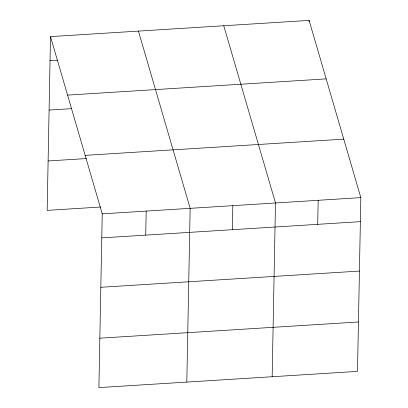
<?xml version="1.0" encoding="UTF-8"?>
<svg xmlns="http://www.w3.org/2000/svg" width="408" height="408" viewBox="0 0 408 408"><rect width="100%" height="100%" fill="white"/><g stroke="black" fill="none" stroke-linecap="round" stroke-linejoin="round"><path stroke-width="0.61" d="M50.5 36.618L102.23 213.848L98.894 387.6L357.5 371.382L360.835 197.63L309.106 20.4L50.5 36.618L47.165 210.37L100.552 207.024M145.727 235.125L146.191 211.089M186.818 382.087L190.154 208.335L138.429 31.105M232.361 229.689L232.825 205.657M272.156 376.732L275.492 202.98L223.768 25.75M309.085 21.665L309.106 20.4M317.705 224.339L318.163 200.308M50.041 60.649L57.579 60.18M67.57 95.105L326.176 78.887M49.093 110.058L71.701 108.64M85.16 155.361L343.765 139.143M48.113 160.961L86.425 158.559M102.23 213.848L360.835 197.63M101.765 237.879L360.371 221.661M100.817 287.288L359.423 271.07M99.843 338.191L358.448 321.973"/></g></svg>
